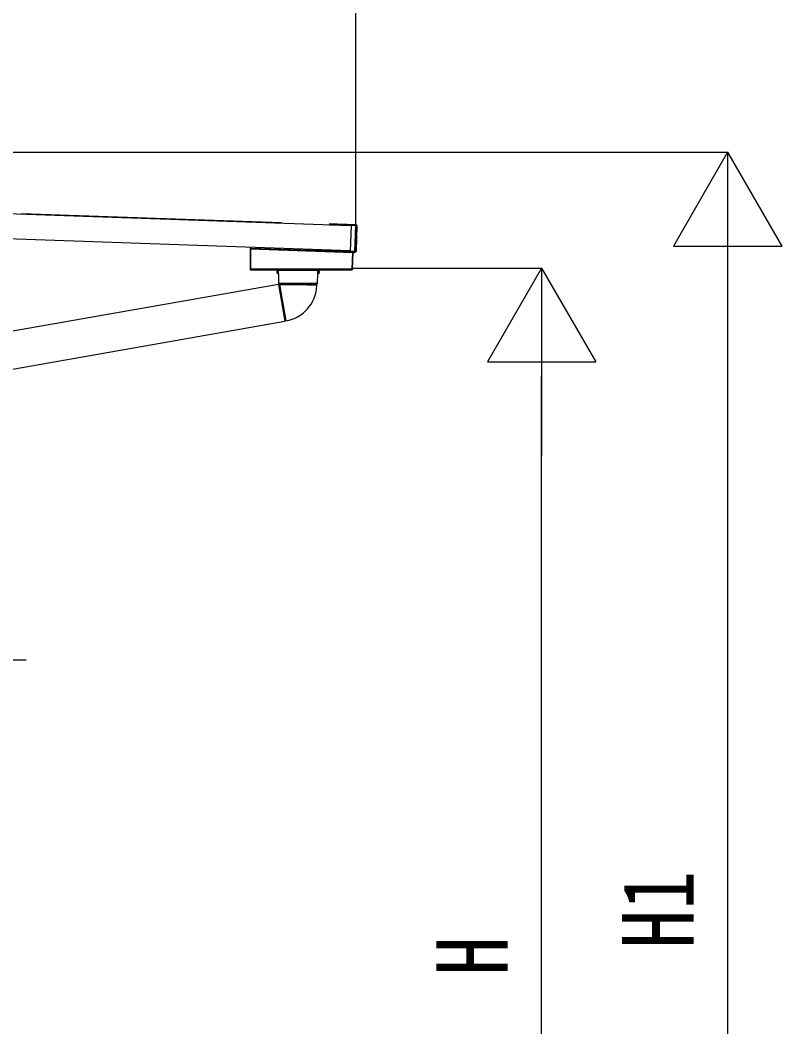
# Model space of a CAD drawing. Units: millimetres, scale not verified. Extents: x -14718 to 14718, y -10395 to 10395.
# Drawn here: x 4411 to 5640, y -6121 to -4496 of the extents above; entities that cross this region are included whole.
import ezdxf
from ezdxf.enums import TextEntityAlignment as Align

# ---------------------------------------------------------------- set-up
doc = ezdxf.new("R2010")
doc.units = ezdxf.units.MM
doc.header["$LTSCALE"] = 50
doc.layers.add('0-4_YKK_A1', color=4, linetype='Continuous')
doc.layers.add('0-5_YKK_D', color=6, linetype='Continuous')
doc.styles.add('ＭＳ ゴシック', font='')
doc.styles.get('ＭＳ ゴシック').set_extended_font_data('MS Gothic')

msp = doc.modelspace()

# ---------------------------------------------------------------- linework, layer by layer
at = {"layer": '0-4_YKK_A1'}
for p, q in [((4945.6, -4828.28), (-49.06, -4653.86)), ((4944.2, -4868.26), (-50.45, -4693.84)), ((4413.23, -4809.39), (4413.22, -4809.69)), ((4413.25, -4808.79), (4413.23, -4809.39)), ((4832.97, -4824.05), (4413.23, -4809.39)), ((4413.26, -4808.49), (4413.25, -4808.79)), ((4832.99, -4823.45), (4413.25, -4808.79)), ((4833.01, -4823.15), (4413.26, -4808.49)), ((4832.97, -4824.05), (4832.96, -4824.35)), ((4832.99, -4823.45), (4832.97, -4824.05)), ((4833.01, -4823.15), (4832.99, -4823.45)), ((4916.64, -4826.79), (4916.7, -4824.79)), ((4922.63, -4827), (4922.7, -4825)), ((4922.7, -4825), (4932.7, -4825.35)), ((4932.63, -4827.35), (4932.7, -4825.35)), ((4932.7, -4825.35), (4938.69, -4825.56)), ((4938.62, -4827.55), (4938.69, -4825.56)), ((4938.69, -4825.56), (4952.18, -4826.03)), ((4945.64, -4827.24), (4945.65, -4826.89)), ((4946.85, -4826.94), (4945.65, -4826.89)), ((4945.65, -4826.89), (4945.65, -4826.89)), ((4946.85, -4826.94), (4945.65, -4826.89)), ((4946.85, -4826.94), (4946.85, -4826.94)), ((4947.19, -4825.85), (4947.15, -4826.95)), ((4947.45, -4826.85), (4953.15, -4827.04)), ((4947.45, -4826.85), (4947.45, -4826.92)), ((4952.65, -4827.99), (4945.62, -4827.74)), ((4951.22, -4869.04), (4952.65, -4827.99)), ((4953.15, -4828.01), (4951.72, -4869.06)), ((4953.63, -4827.56), (4952.16, -4869.54)), ((4953.15, -4828.01), (4952.65, -4827.99)), ((4952.67, -4827.49), (4953.15, -4827.04)), ((4953.63, -4827.56), (4953.15, -4828.01)), ((4953.72, -4868.11), (4955.08, -4829.13)), ((4782.22, -4865.11), (4782.22, -4898.59)), ((4782.22, -4865.11), (4782.6, -4865.13)), ((4782.9, -4864.83), (4782.52, -4864.81)), ((4782.6, -4865.13), (4782.9, -4865.13)), ((4782.6, -4865.13), (4782.6, -4898.21)), ((4782.72, -4864.61), (4782.72, -4862.62)), ((4782.9, -4865.13), (4782.91, -4864.83)), ((4782.91, -4864.83), (4945.71, -4870.51)), ((4783.07, -4864.63), (4783.37, -4864.64)), ((4783.07, -4864.63), (4783.37, -4864.63)), ((4783.37, -4864.63), (4783.37, -4862.64)), ((4945.22, -4870.29), (4783.37, -4864.64)), ((4944.17, -4869.3), (4944.16, -4869.65)), ((4944.16, -4869.65), (4945.35, -4869.69)), ((4944.16, -4869.65), (4944.16, -4869.65)), ((4944.16, -4869.65), (4945.35, -4869.69)), ((4945.24, -4869.68), (4945.22, -4870.29)), ((4945.52, -4870.3), (4945.22, -4870.29)), ((4945.35, -4869.69), (4945.35, -4869.69)), ((4945.52, -4870.3), (4945.54, -4869.7)), ((4945.63, -4870.49), (4945.65, -4869.7)), ((4945.63, -4870.51), (4945.65, -4869.71)), ((4947.73, -4870.58), (4945.71, -4870.51)), ((4945.95, -4869.75), (4945.95, -4869.82)), ((4951.65, -4870.02), (4945.95, -4869.82)), ((4947.43, -4898.6), (4948.4, -4870.91)), ((4947.73, -4870.58), (4947.72, -4870.88)), ((4948.11, -4870.6), (4947.73, -4870.58)), ((4948.02, -4870.89), (4948.4, -4870.91)), ((4950.61, -4871), (4948.4, -4870.92)), ((4951.65, -4870.02), (4951.2, -4869.54)), ((4951.72, -4869.06), (4951.22, -4869.04)), ((4951.72, -4869.06), (4952.16, -4869.54)), ((4782.6, -4898.21), (4782.22, -4898.59)), ((4782.52, -4898.89), (4782.9, -4898.51)), ((4782.52, -4898.89), (4947.14, -4898.89)), ((4782.9, -4898.21), (4782.6, -4898.21)), ((4782.9, -4898.21), (4782.9, -4898.51)), ((4782.9, -4898.51), (4946.77, -4898.51)), ((4784.22, -4899.33), (4784.62, -4899.33)), ((4784.62, -4899.33), (4784.92, -4899.33)), ((4784.92, -4899.33), (4820.32, -4899.33)), ((4791.72, -4899.33), (4791.72, -4899.13)), ((4794.72, -4899.13), (4791.72, -4899.13)), ((4794.72, -4898.89), (4794.72, -4899.13)), ((4794.72, -4899.13), (4794.72, -4899.33)), ((4818.22, -4899.13), (4815.22, -4899.13)), ((4815.22, -4899.33), (4815.22, -4899.13)), ((4818.22, -4899.13), (4818.22, -4899.33)), ((4820.32, -4899.33), (4820.82, -4899.33)), ((4827.87, -4900.33), (4825.72, -4901.12)), ((4825.72, -4901.12), (4825.72, -4904.77)), ((4825.72, -4901.12), (4825.79, -4901.12)), ((4825.72, -4904.77), (4827.97, -4905.58)), ((4825.72, -4904.77), (4825.79, -4904.77)), ((4825.86, -4903.85), (4825.86, -4902.03)), ((4827.22, -4899.33), (4827.22, -4898.89)), ((4827.22, -4899.33), (4827.22, -4899.83)), ((4827.22, -4899.33), (4892.22, -4899.33)), ((4827.22, -4899.83), (4827.36, -4899.83)), ((4827.87, -4900.33), (4828, -4900.33)), ((4827.97, -4905.58), (4828.23, -4920.86)), ((4828.1, -4905.58), (4827.97, -4905.58)), ((4828, -4900.33), (4828.22, -4900.33)), ((4828.18, -4904.67), (4828.12, -4901.23)), ((4891.22, -4900.33), (4828.22, -4900.33)), ((4891.22, -4900.33), (4891.44, -4900.33)), ((4891.22, -4920.86), (4891.48, -4905.58)), ((4891.26, -4904.67), (4891.33, -4901.23)), ((4891.48, -4905.58), (4891.35, -4905.58)), ((4891.44, -4900.33), (4891.57, -4900.33)), ((4891.48, -4905.58), (4893.72, -4904.77)), ((4893.72, -4901.12), (4891.57, -4900.33)), ((4892.09, -4899.83), (4892.22, -4899.83)), ((4892.22, -4899.33), (4892.22, -4898.89)), ((4892.22, -4899.33), (4892.22, -4899.83)), ((4893.59, -4903.85), (4893.59, -4902.03)), ((4893.66, -4901.12), (4893.72, -4901.12)), ((4893.66, -4904.77), (4893.72, -4904.77)), ((4893.72, -4904.77), (4893.72, -4901.12)), ((4946.77, -4898.21), (4946.77, -4898.51)), ((4946.77, -4898.51), (4947.14, -4898.89)), ((4947.43, -4898.6), (4947.07, -4898.22)), ((4827.81, -4922.69), (4046.87, -5060.4)), ((4827.81, -4922.69), (4838.26, -4981.98)), ((4829.83, -4923.76), (4828.05, -4924.07)), ((4828.23, -4920.86), (4829.29, -4922.42)), ((4828.23, -4920.86), (4891.22, -4920.86)), ((4829.62, -4922.56), (4840.05, -4981.72)), ((4834.58, -4922.82), (4889.89, -4922.82)), ((4889.84, -4924.44), (4889.89, -4922.82)), ((4889.89, -4922.82), (4891.22, -4920.86)), ((4057.32, -5119.68), (4838.26, -4981.98)), ((4838.02, -4980.6), (4839.79, -4980.29))]:
    msp.add_line(p, q, dxfattribs=at)
for points in [[(4910.21, -4824.56), (4910.14, -4826.56), (4945.38, -4827.79)], [(4910.21, -4824.56), (4916.7, -4824.79), (4922.7, -4825)], [(4947.45, -4826.92), (4947.39, -4826.92), (4947.35, -4826.93)], [(4944.17, -4869.3), (4944.18, -4868.8), (4945.62, -4827.74), (4945.64, -4827.24)], [(4945.64, -4827.24), (4952.67, -4827.49), (4952.65, -4827.99)], [(4783.07, -4862.63), (4783.07, -4864.63), (4782.72, -4864.61)], [(4944.18, -4868.8), (4951.22, -4869.04), (4951.2, -4869.54), (4944.17, -4869.3)], [(4945.86, -4869.73), (4945.89, -4869.74), (4945.95, -4869.75)], [(4946.77, -4898.21), (4947.07, -4898.22), (4948.02, -4870.89), (4947.72, -4870.88)], [(4815.22, -4898.89), (4815.22, -4899.13), (4794.72, -4899.13)], [(4825.79, -4901.12), (4827.23, -4900.6), (4828, -4900.33)], [(4828.1, -4905.58), (4827.28, -4905.29), (4825.79, -4904.77)], [(4828.12, -4901.23), (4827.23, -4901.54), (4825.86, -4902.03)], [(4825.86, -4903.85), (4827.28, -4904.35), (4828.18, -4904.67)], [(4891.26, -4904.67), (4892.17, -4904.35), (4893.59, -4903.85)], [(4893.59, -4902.03), (4892.22, -4901.54), (4891.33, -4901.23)], [(4893.66, -4904.77), (4892.17, -4905.29), (4891.35, -4905.58)], [(4891.44, -4900.33), (4892.21, -4900.6), (4893.66, -4901.12)], [(4829.62, -4922.56), (4829.28, -4922.39), (4829.31, -4922.41)], [(4889.84, -4924.44), (4889.81, -4924.39), (4889.16, -4924.23), (4887.66, -4924.09), (4885.41, -4923.97), (4882.36, -4923.86), (4878.76, -4923.76), (4874.51, -4923.66), (4869.96, -4923.57), (4864.98, -4923.48), (4860, -4923.39), (4854.86, -4923.3), (4850, -4923.21), (4845.28, -4923.12), (4841.1, -4923.02), (4837.33, -4922.92), (4834.58, -4922.82)]]:
    msp.add_lwpolyline(points, dxfattribs=at)
msp.add_lwpolyline([(4782.9, -4898.21), (4782.9, -4865.13), (4947.72, -4870.88), (4946.77, -4898.21)], close=True, dxfattribs=at)
for centre, radius, start, end in [((4947.09, -4822.93), 4.01, 266.55184, 273.90119), ((4952.08, -4829.03), 3, 358, 88), ((4952.65, -4827.99), 0.501, 358.24971, 87.75029), ((4782.9, -4865.13), 0.3, 88.05611, 180.04719), ((4782.9, -4865.13), 0.3, 88.19064, 179.87538), ((4782.9, -4865.13), 0.3, 90.16173, 180.04449), ((4782.9, -4864.99), 0.159, 86.02272, 89.97728), ((4945.34, -4873.4), 3.71, 81.82188, 89.76035), ((4945.72, -4870.31), 0.2, 178, 268), ((4947.72, -4870.88), 0.3, 357.94657, 87.94647), ((4950.72, -4868), 3, 268, 358), ((4951.22, -4869.04), 0.501, 268.24971, 357.75029), ((4782.91, -4898.21), 0.301, 180.24971, 269.75029), ((4791.42, -4899.13), 0.3, 0, 54.36863), ((4818.52, -4899.13), 0.3, 125.63137, 180), ((4823.12, -4901.78), 2.75, 354.81691, 13.99327), ((4822.21, -4904.03), 3.66, 348.38866, 2.80116), ((4828.22, -4899.33), 1, 180, 270), ((4828.22, -4899.83), 1, 180, 220.49583), ((4825.56, -4901.11), 2.56, 357.19737, 17.56812), ((4826.29, -4904.95), 1.92, 340.91849, 8.46572), ((4891.22, -4899.33), 1, 270, 0), ((4893.77, -4904.9), 2.51, 174.83553, 195.78026), ((4893.24, -4901.02), 1.93, 159.00896, 186.22555), ((4891.22, -4899.83), 1, 319.50417, 0), ((4897.24, -4901.85), 3.66, 168.38866, 182.80116), ((4896.33, -4904.1), 2.75, 174.81691, 193.99327), ((4946.77, -4898.21), 0.301, 270.23913, 357.76087), ((4833.44, -4896.7), 26.14, 261.58885, 272.50926), ((4829.57, -4922.33), 60.3, 280, 358.00006)]:
    msp.add_arc(centre, radius, start, end, dxfattribs=at)
for centre, major_axis, ratio, start_param, end_param in [((4946.85, -4826.9), (0.6, -0.021), 0.061163, 4.712389, 6.2831853), ((4947.44, -4827.15), (-0.01, -0.3), 0.998135, 3.1415927, 3.9545103), ((4953.13, -4827.55), (0.367, 0.342), 0.99628, 5.4996506, 7.06672), ((4782.52, -4865.11), (-0.3, 0.01), 0.998133, 4.7490956, 6.3180268), ((4782.52, -4864.61), (-0.2, 0.007), 0.998133, 1.607503, 3.1764341), ((4782.6, -4864.63), (0, 0.5), 0.061125, 3.1027435, 3.1394501), ((4782.9, -4864.63), (0.007, 0.2), 0.854479, 3.1782993, 4.712389), ((4782.9, -4864.63), (0.47, -0.016), 0.425228, 4.7490956, 6.2831853), ((4782.9, -4864.63), (-0.011, 0.2), 0.151815, 3.0913179, 3.1280246), ((4782.87, -4864.62), (0.201, -0.007), 0.992577, 6.2831853, 6.3180268), ((4782.87, -4864.62), (-0.501, 0.017), 0.998133, 3.1415927, 3.1764341), ((4945.72, -4870.31), (0.5, -0.017), 0.4, 3.1415927, 4.712389), ((4945.35, -4869.72), (0.6, -0.021), 0.061163, 6.2831853, 7.8539816), ((4945.96, -4869.52), (-0.01, -0.3), 0.998135, 5.4691958, 6.2831853), ((4948.1, -4870.9), (0.3, -0.01), 0.998135, 0, 1.5707963), ((4951.66, -4869.52), (0.342, -0.367), 0.99628, 5.4996506, 7.06672), ((4782.52, -4898.59), (0.213, 0.213), 0.99628, 2.358058, 3.9251274), ((4947.13, -4898.59), (-0.209, 0.217), 0.996405, 2.3754474, 3.9077379)]:
    msp.add_ellipse(centre, major_axis=major_axis, ratio=ratio, start_param=start_param, end_param=end_param, dxfattribs=at)
at = {"layer": '0-5_YKK_D'}
for p, q in [((4952.58, -4828.01), (4952.58, -3972.58)), ((4385.71, -4709.13), (5553.58, -4709.13)), ((5552.58, -4709.13), (5465.08, -4860.69)), ((5552.58, -4709.13), (5640.08, -4860.69)), ((5552.58, -4709.13), (5552.58, -5012.24)), ((5465.08, -4860.69), (5640.08, -4860.69)), ((5552.58, -4884.13), (5552.58, -6921.33)), ((4945.72, -4896.33), (5253.58, -4896.33)), ((5252.58, -4896.33), (5165.08, -5047.89)), ((5252.58, -4896.33), (5340.08, -5047.89)), ((5252.58, -4896.33), (5252.58, -5199.44)), ((5165.08, -5047.89), (5340.08, -5047.89)), ((5252.58, -6921.33), (5252.58, -5071.33))]:
    msp.add_line(p, q, dxfattribs=at)
msp.add_lwpolyline([(3847.32, -5528.5), (4035.62, -5528.5), (4420.72, -5528.5)], dxfattribs=at)

# ---------------------------------------------------------------- texts
at = {"layer": '0-5_YKK_D', "style": 'ＭＳ ゴシック', "width": 0.8}
for s, p in [('H1', (5532.58, -5995.13)), ('H', (5232.58, -6038.33))]:
    msp.add_text(s, height=115.5, rotation=90, dxfattribs=at).set_placement(p, align=Align.BOTTOM_LEFT)

doc.saveas('drawing.dxf')
